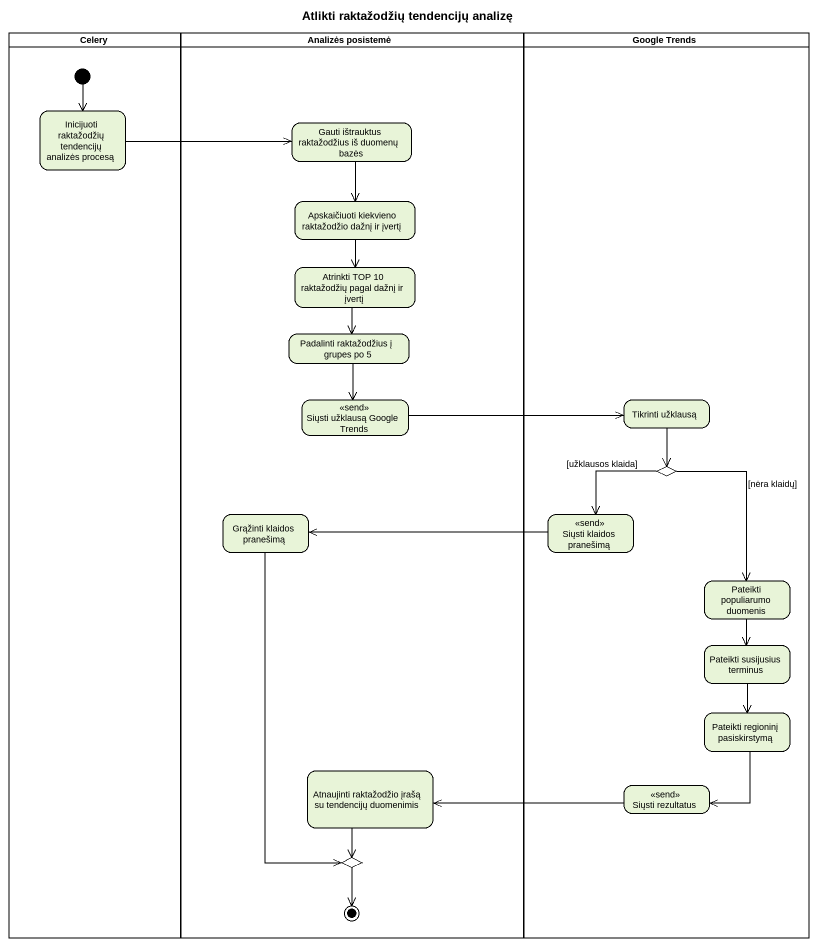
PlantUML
@startuml
title Atlikti raktažodžių tendencijų analizę
hide empty description
state Celery <<partition>> {
  state "Inicijuoti raktažodžių tendencijų analizės procesą" as Inicijuoti_raktažodžių
  [*] --> Inicijuoti_raktažodžių
}
state "Analizės posistemė" as Analizės_posistemė <<partition>> {
  state "Gauti ištrauktus raktažodžius iš duomenų bazės" as Gauti_ištrauktus
  state "Apskaičiuoti kiekvieno raktažodžio dažnį ir įvertį" as Apskaičiuoti_kiekvieno
  state "Atrinkti TOP 10 raktažodžių pagal dažnį ir įvertį" as Atrinkti_TOP_10_raktažodžių
  state "Padalinti raktažodžius į grupes po 5" as Padalinti_raktažodžius_į
  state "Siųsti užklausą Google Trends" as Siųsti_užklausą_Google <<send>>
  state "Grąžinti klaidos pranešimą" as Grąžinti_klaidos_pranešimą
  state "Atnaujinti raktažodžio įrašą su tendencijų duomenimis" as Atnaujinti_raktažodžio
  state choice2 <<choice>>
  choice2 --> [*]
}
state "Google Trends" as Google_Trends <<partition>> {
  state "Tikrinti užklausą" as Tikrinti_užklausą
  state choice1 <<choice>>
  state "Siųsti klaidos pranešimą" as Siųsti_klaidos_pranešimą <<send>>
  state "Pateikti populiarumo duomenis" as Pateikti_populiarumo
  state "Pateikti susijusius terminus" as Pateikti_susijusius_terminus
  state "Pateikti regioninį pasiskirstymą" as Pateikti_regioninį
  state "Siųsti rezultatus" as Siųsti_rezultatus <<send>>
}
Inicijuoti_raktažodžių -right-> Gauti_ištrauktus
Gauti_ištrauktus --> Apskaičiuoti_kiekvieno
Apskaičiuoti_kiekvieno --> Atrinkti_TOP_10_raktažodžių
Atrinkti_TOP_10_raktažodžių --> Padalinti_raktažodžius_į
Padalinti_raktažodžius_į --> Siųsti_užklausą_Google
Siųsti_užklausą_Google -right-> Tikrinti_užklausą
Tikrinti_užklausą --> choice1
choice1 --> Siųsti_klaidos_pranešimą : [užklausos klaida]
choice1 --> Pateikti_populiarumo : [nėra klaidų]
Grąžinti_klaidos_pranešimą --> choice2
Siųsti_klaidos_pranešimą -left-> Grąžinti_klaidos_pranešimą
Pateikti_populiarumo --> Pateikti_susijusius_terminus
Pateikti_susijusius_terminus --> Pateikti_regioninį
Pateikti_regioninį --> Siųsti_rezultatus
Atnaujinti_raktažodžio --> choice2
Siųsti_rezultatus -left-> Atnaujinti_raktažodžio
@enduml
